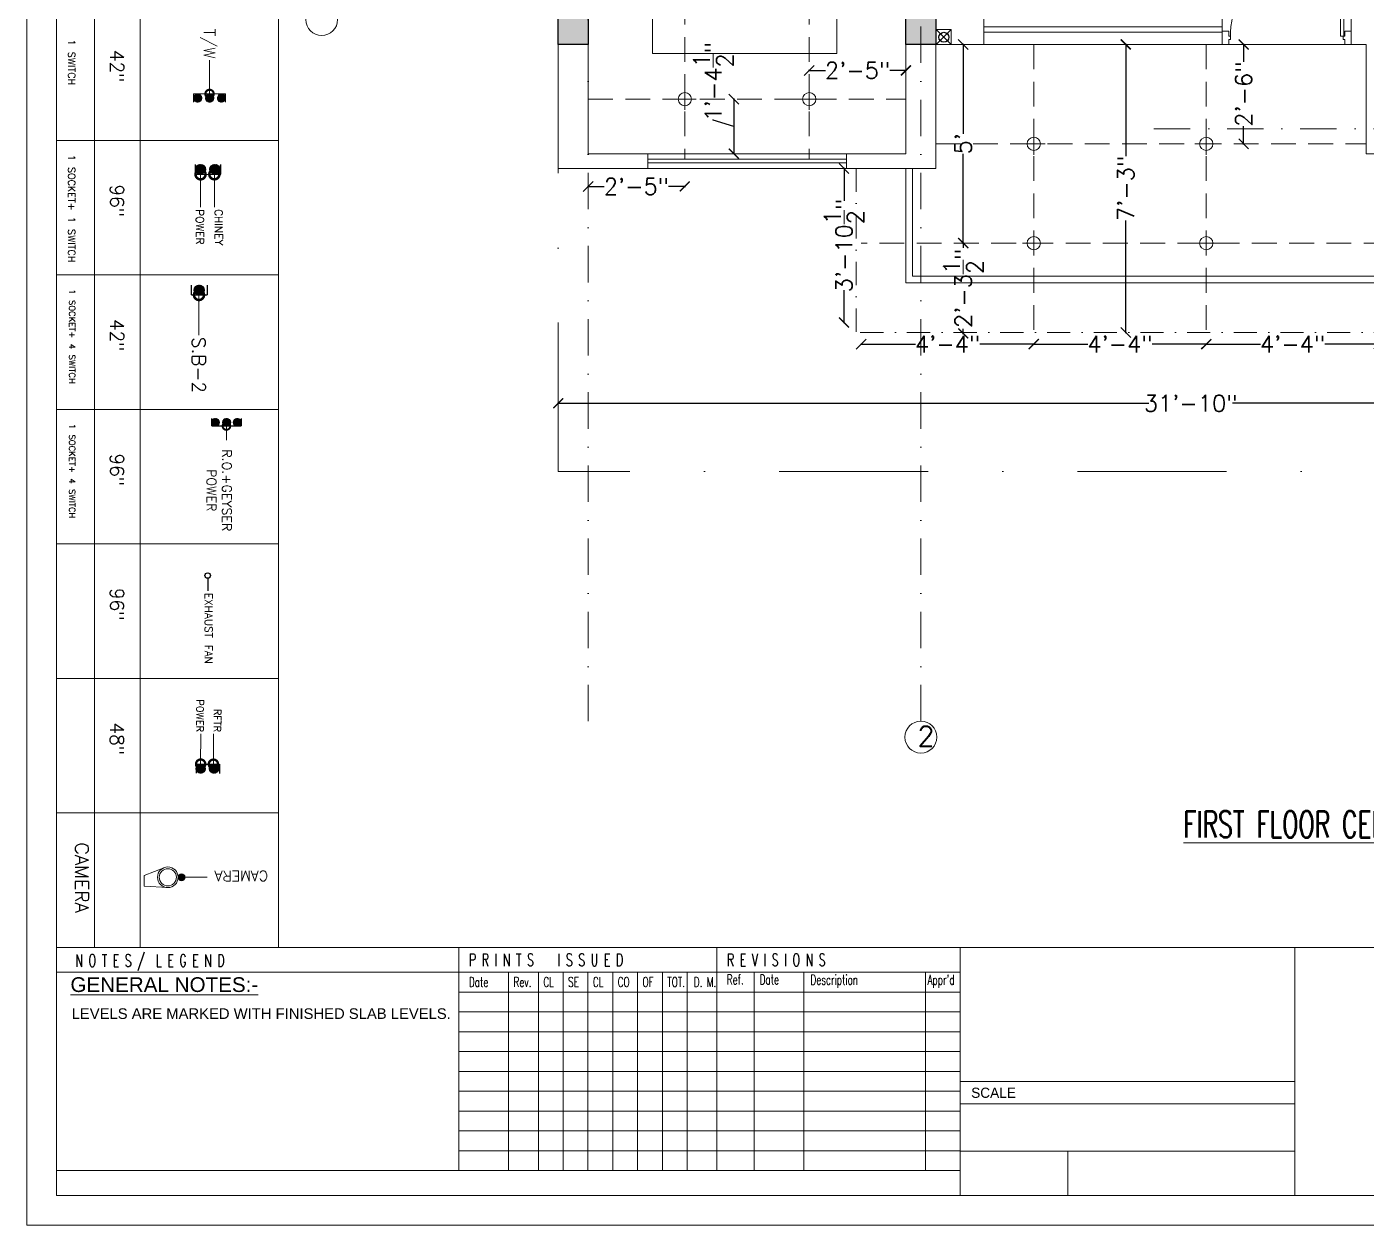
# Model space of a CAD drawing. Header units: inches. Extents: x 10416 to 14183, y 3009 to 10486.
# Drawn here: x 11025.4 to 11429.9, y 5962.1 to 6324.2 of the extents above; entities that cross this region are included whole.
import ezdxf

# ---------------------------------------------------------------- set-up
doc = ezdxf.new("R2010")
doc.units = ezdxf.units.IN
doc.header["$MEASUREMENT"] = 0
doc.header["$PDMODE"] = 98
doc.linetypes.add('DASHDOTX2', pattern=[2, 1, -0.5, 0, -0.5])
doc.linetypes.add('HIDDENX2', pattern=[0.75, 0.5, -0.25])
doc.layers.get('0').update_dxf_attribs({"lineweight": 9})
doc.layers.get('Defpoints').update_dxf_attribs({"lineweight": 9})
for name, color, linetype in [('A7- wall', 12, 'Continuous'), ('A7-column', 7, 'Continuous'), ('A7-cut out', 252, 'DASHDOTX2'), ('A7-door', 33, 'Continuous'), ('A7-railing', 216, 'Continuous'), ('A7-sanitary', 132, 'Continuous'), ('A7-text', 232, 'Continuous'), ('A7-window', 4, 'Continuous'), ('AV-ele line', 252, 'HIDDENX2')]:
    doc.layers.add(name, color=color, linetype=linetype)
for name, color, linetype, lineweight in [('A7-dimention', 160, 'Continuous', 15), ('DIM', 7, 'Continuous', 9), ('electrica', 8, 'Continuous', 0), ('elehatch', 7, 'Continuous', 0), ('THIN', 8, 'Continuous', 9)]:
    doc.layers.add(name, color=color, linetype=linetype, lineweight=lineweight)
doc.styles.add('1PT2', font='simplex.shx', dxfattribs={"width": 0.65, "height": 0.078125})
doc.styles.add('1PT25', font='simplex', dxfattribs={"width": 0.65, "height": 2.5})
doc.styles.add('1PT5', font='SIMPLEX', dxfattribs={"width": 0.65, "height": 5})
doc.styles.add('2MM', font='romans.shx', dxfattribs={"width": 0.6, "height": 6.299213})
doc.styles.add('ARIAL', font='')
doc.styles.add('RIN', font='gdt.shx')
doc.styles.get("Standard").update_dxf_attribs({"font": 'txt.shx', "height": 5})
doc.styles.add('WORKING', font='txt.shx', dxfattribs={"height": 5})
doc.styles.get('ARIAL').set_extended_font_data('Arial')
doc.dimstyles.new('2MM', dxfattribs={"dimscale": 64, "dimtxt": 0.026083, "dimasz": 0.078125, "dimexe": 0.046875, "dimexo": 0.203125, "dimgap": 0.03125, "dimtad": 1, "dimdec": 5, "dimzin": 3, "dimdsep": 46, "dimlunit": 4, "dimtxsty": '2MM', "dimblk1": 'DOTSMALL', "dimblk2": 'DOTSMALL', "dimsah": 1, "dimcen": 0.1875, "dimdle": 0.0625, "dimclrd": 5, "dimclre": 1, "dimclrt": 5, "dimadec": 0, "dimazin": 0, "dimtfac": 1, "dimtdec": 5, "dimtix": 1, "dimtofl": 0, "dimtmove": 2, "dimatfit": 3, "dimldrblk": 'DOTSMALL', "dimfxl": 1, "dimfrac": 2, "dimtolj": 1, "dimtzin": 0, "dimarcsym": 0})
doc.dimstyles.new('FERDIM', dxfattribs={"dimtxt": 5, "dimasz": 3, "dimexe": 0.1875, "dimexo": 0.375, "dimgap": 0.125, "dimtad": 0, "dimdec": 1, "dimzin": 0, "dimdsep": 46, "dimlunit": 4, "dimtxsty": 'Standard', "dimblk1": 'OBLIQUE', "dimblk2": 'ARCHTICK', "dimsah": 1, "dimcen": 0.09375, "dimdle": 0.1875, "dimclrd": 256, "dimclre": 256, "dimclrt": 256, "dimadec": 0, "dimazin": 3, "dimtfac": 1, "dimtdec": 1, "dimtofl": 0, "dimtmove": 1, "dimatfit": 3, "dimldrblk": 'OPEN30', "dimfxl": 1, "dimtolj": 1, "dimtzin": 0, "dimarcsym": 0})

# ---------------------------------------------------------------- blocks, each defined once
blk = doc.blocks.new('rtbhynrj')
at = {"ltscale": 45}
blk.add_hatch(color=6, dxfattribs=at).paths.add_polyline_path([(12525.73, 7803.3), (12534.73, 7803.3), (12534.73, 7788.3), (12525.73, 7788.3)])
at = {"color": 6, "ltscale": 45}
blk.add_lwpolyline([(12525.73, 7803.3), (12534.73, 7803.3), (12534.73, 7788.3), (12525.73, 7788.3)], close=True, dxfattribs=at)
blk = doc.blocks.new('bgghgfgygg')
at = {"layer": 'A7-column'}
for p in [(1862.98, -236.33), (1967.98, -236.33)]:
    blk.add_blockref('rtbhynrj', p, dxfattribs=at)
blk = doc.blocks.new('WTHREREG')
at = {"layer": 'A7-door', "lineweight": 0}
for p, q in [((677.32, -489.1), (677.32, -493.1)), ((679.32, -489.1), (677.32, -489.1)), ((679.32, -490.6), (679.32, -489.1)), ((677.32, -493.1), (679.32, -493.1)), ((679.82, -490.6), (679.32, -490.6)), ((679.32, -493.1), (679.32, -491.6)), ((679.32, -491.6), (679.82, -491.6)), ((679.82, -491.6), (679.82, -490.6))]:
    blk.add_line(p, q, dxfattribs=at)
blk = doc.blocks.new('EWRT5RYH6THYH')
at = {"lineweight": 0}
for p, q in [((713.07, -490.6), (713.07, -457.11)), ((714.07, -490.6), (714.07, -457.1)), ((714.07, -490.6), (713.07, -490.6))]:
    blk.add_line(p, q, dxfattribs=at)
blk.add_arc((713.82, -491.1), 34, 89.5787, 180, dxfattribs=at)
blk.add_blockref('WTHREREG', (0, 0), dxfattribs=at)
at = {"lineweight": 0, "xscale": -1}
blk.add_blockref('WTHREREG', (1393.64, 0), dxfattribs=at)
blk = doc.blocks.new('_ArchTick')
at = {"layer": 'DIM', "color": 0, "const_width": 0.15}
blk.add_lwpolyline([(-0.5, -0.5), (0.5, 0.5)], dxfattribs=at)
blk = doc.blocks.new('_Oblique')
at = {"color": 0, "linetype": 'ByBlock', "lineweight": -2}
blk.add_line((-0.5, -0.5), (0.5, 0.5), dxfattribs=at)
blk = doc.blocks.new('_Open30')
at = {"color": 0, "linetype": 'ByBlock', "lineweight": -2}
for p, q in [((-1, 0.27), (0, 0)), ((0, 0), (-1, -0.27)), ((0, 0), (-1, 0))]:
    blk.add_line(p, q, dxfattribs=at)
blk = doc.blocks.new('fthytjut')
at = {"layer": 'A7-cut out', "color": 251, "lineweight": 5, "ltscale": 11}
for p, q in [((13197.71, 9747.49), (13197.71, 10440.58)), ((13298.21, 9747.49), (13298.21, 10258.28)), ((13666.88, 9926.47), (13364.99, 9926.47))]:
    blk.add_line(p, q, dxfattribs=at)
at = {"layer": 'A7-text', "color": 251, "lineweight": 5, "ltscale": 45}
for centre in [(13117.27, 9959.47), (13298.21, 9742.7)]:
    blk.add_circle(centre, 4.79, dxfattribs=at)
at = {"layer": 'A7-text', "color": 251, "lineweight": 5, "ltscale": 45, "insert": (13297.18, 9746), "char_height": 6, "attachment_point": 1, "style": 'WORKING'}
blk.add_mtext_dynamic_manual_height_columns('2', width=0.2604, gutter_width=25, heights=[0], dxfattribs=at)
blk = doc.blocks.new('*D176')
at = {"layer": 'A7-dimention', "lineweight": -2, "ltscale": 45, "transparency": 16777216}
for p, q in [((11185.72, 6210.44), (11364.28, 6210.44)), ((11185.9, 6210.4), (11185.9, 6210.63)), ((11568.09, 6210.44), (11389.53, 6210.44)), ((11567.9, 6210.4), (11567.9, 6210.63))]:
    blk.add_line(p, q, dxfattribs=at)
at = {"layer": 'Defpoints', "color": 0, "ltscale": 45, "transparency": 16777216}
for p in [(11185.9, 6210.44), (11185.9, 6189.85), (11567.9, 6189.85)]:
    blk.add_point(p, dxfattribs=at)
at = {"layer": 'A7-dimention', "lineweight": -2, "ltscale": 45, "transparency": 16777216, "xscale": 3, "yscale": 3, "zscale": 3, "rotation": 180}
blk.add_blockref('_ArchTick', (11185.9, 6210.44), dxfattribs=at)
at = {"layer": 'A7-dimention', "lineweight": -2, "ltscale": 45, "transparency": 16777216, "xscale": 3, "yscale": 3, "zscale": 3}
blk.add_blockref('_Oblique', (11567.9, 6210.44), dxfattribs=at)
at = {"layer": 'A7-dimention', "lineweight": 13, "ltscale": 45, "transparency": 16777216, "insert": (11376.9, 6210.44), "char_height": 5, "attachment_point": 5}
blk.add_mtext('\\A1;31\'-10"', dxfattribs=at)
blk = doc.blocks.new('*D225')
at = {"lineweight": -2, "ltscale": 45, "transparency": 16777216}
for p, q in [((11272.23, 6281.35), (11272, 6281.35)), ((11272.23, 6234.85), (11272, 6234.85))]:
    blk.add_line(p, q, dxfattribs=at)
at = {"color": 5, "lineweight": -2, "ltscale": 45, "transparency": 16777216}
for p, q in [((11272.19, 6281.54), (11272.19, 6271.56)), ((11272.19, 6234.66), (11272.19, 6244.64))]:
    blk.add_line(p, q, dxfattribs=at)
at = {"layer": 'Defpoints', "color": 0, "ltscale": 45, "transparency": 16777216}
for p in [(11299.9, 6281.35), (11272.19, 6234.85), (11297.08, 6234.85)]:
    blk.add_point(p, dxfattribs=at)
at = {"color": 5, "lineweight": -2, "ltscale": 45, "transparency": 16777216, "xscale": 3, "yscale": 3, "zscale": 3}
for name, p, rotation in [('_Oblique', (11272.19, 6281.35), 90), ('_ArchTick', (11272.19, 6234.85), 270)]:
    blk.add_blockref(name, p, dxfattribs=dict(at, rotation=rotation))
at = {"color": 5, "lineweight": 13, "ltscale": 45, "transparency": 16777216, "insert": (11272.19, 6258.1), "char_height": 5, "attachment_point": 5, "rotation": 90}
blk.add_mtext('\\A1;3\'-10{\\H1x;\\S1/2;}"', dxfattribs=at)
blk = doc.blocks.new('co')
at = {"layer": 'electrica', "color": 80, "lineweight": 20, "ltscale": 1.5}
for p, q in [((18888.76, 657.94), (18888.76, 651.33)), ((18892.21, 654.6), (18885.29, 654.6))]:
    blk.add_line(p, q, dxfattribs=at)
blk.add_circle((18888.76, 654.6), 2.01, dxfattribs=at)
blk = doc.blocks.new('*D226')
at = {"color": 5, "lineweight": -2, "ltscale": 45, "transparency": 16777216}
for p, q in [((11277.22, 6228.33), (11293.75, 6228.33)), ((11329.7, 6228.33), (11313.17, 6228.33))]:
    blk.add_line(p, q, dxfattribs=at)
at = {"lineweight": -2, "ltscale": 45, "transparency": 16777216}
for p, q in [((11277.4, 6228.37), (11277.4, 6228.14)), ((11329.51, 6228.37), (11329.51, 6228.14))]:
    blk.add_line(p, q, dxfattribs=at)
at = {"layer": 'Defpoints', "color": 0, "ltscale": 45, "transparency": 16777216}
for p in [(11277.4, 6235.39), (11329.51, 6235.39), (11329.51, 6228.33)]:
    blk.add_point(p, dxfattribs=at)
at = {"color": 5, "lineweight": -2, "ltscale": 45, "transparency": 16777216, "xscale": 3, "yscale": 3, "zscale": 3, "rotation": 180}
blk.add_blockref('_Oblique', (11277.4, 6228.33), dxfattribs=at)
at = {"color": 5, "lineweight": -2, "ltscale": 45, "transparency": 16777216, "xscale": 3, "yscale": 3, "zscale": 3}
blk.add_blockref('_ArchTick', (11329.51, 6228.33), dxfattribs=at)
at = {"color": 5, "lineweight": 13, "ltscale": 45, "transparency": 16777216, "insert": (11303.46, 6228.33), "char_height": 5, "attachment_point": 5}
blk.add_mtext('\\A1;4\'-4"', dxfattribs=at)
blk = doc.blocks.new('*D227')
at = {"color": 5, "lineweight": -2, "ltscale": 45, "transparency": 16777216}
for p, q in [((11329.32, 6228.33), (11345.85, 6228.33)), ((11381.8, 6228.33), (11365.27, 6228.33))]:
    blk.add_line(p, q, dxfattribs=at)
at = {"lineweight": -2, "ltscale": 45, "transparency": 16777216}
for p, q in [((11329.51, 6228.37), (11329.51, 6228.14)), ((11381.61, 6228.33), (11381.61, 6228.51))]:
    blk.add_line(p, q, dxfattribs=at)
at = {"layer": 'Defpoints', "color": 0, "ltscale": 45, "transparency": 16777216}
for p in [(11329.51, 6235.39), (11381.61, 6228.33), (11381.61, 6228.33)]:
    blk.add_point(p, dxfattribs=at)
at = {"color": 5, "lineweight": -2, "ltscale": 45, "transparency": 16777216, "xscale": 3, "yscale": 3, "zscale": 3, "rotation": 180}
blk.add_blockref('_Oblique', (11329.51, 6228.33), dxfattribs=at)
at = {"color": 5, "lineweight": -2, "ltscale": 45, "transparency": 16777216, "xscale": 3, "yscale": 3, "zscale": 3}
blk.add_blockref('_ArchTick', (11381.61, 6228.33), dxfattribs=at)
at = {"color": 5, "lineweight": 13, "ltscale": 45, "transparency": 16777216, "insert": (11355.56, 6228.33), "char_height": 5, "attachment_point": 5}
blk.add_mtext('\\A1;4\'-4"', dxfattribs=at)
blk = doc.blocks.new('*D228')
at = {"color": 5, "lineweight": -2, "ltscale": 45, "transparency": 16777216}
for p, q in [((11381.42, 6228.33), (11397.95, 6228.33)), ((11433.9, 6228.33), (11417.37, 6228.33))]:
    blk.add_line(p, q, dxfattribs=at)
at = {"lineweight": -2, "ltscale": 45, "transparency": 16777216}
for p, q in [((11381.61, 6228.33), (11381.61, 6228.51)), ((11433.71, 6228.33), (11433.71, 6228.51))]:
    blk.add_line(p, q, dxfattribs=at)
at = {"layer": 'Defpoints', "color": 0, "ltscale": 45, "transparency": 16777216}
for p in [(11381.61, 6228.33), (11433.71, 6228.33), (11433.71, 6228.33)]:
    blk.add_point(p, dxfattribs=at)
at = {"color": 5, "lineweight": -2, "ltscale": 45, "transparency": 16777216, "xscale": 3, "yscale": 3, "zscale": 3, "rotation": 180}
blk.add_blockref('_Oblique', (11381.61, 6228.33), dxfattribs=at)
at = {"color": 5, "lineweight": -2, "ltscale": 45, "transparency": 16777216, "xscale": 3, "yscale": 3, "zscale": 3}
blk.add_blockref('_ArchTick', (11433.71, 6228.33), dxfattribs=at)
at = {"color": 5, "lineweight": 13, "ltscale": 45, "transparency": 16777216, "insert": (11407.66, 6228.33), "char_height": 5, "attachment_point": 5}
blk.add_mtext('\\A1;4\'-4"', dxfattribs=at)
blk = doc.blocks.new('*D232')
at = {"lineweight": -2, "ltscale": 45, "transparency": 16777216}
for p, q in [((11357.25, 6318.85), (11357.48, 6318.85)), ((11357.25, 6231.85), (11357.48, 6231.85))]:
    blk.add_line(p, q, dxfattribs=at)
at = {"color": 5, "lineweight": -2, "ltscale": 45, "transparency": 16777216}
for p, q in [((11357.29, 6319.04), (11357.29, 6285.06)), ((11357.29, 6231.66), (11357.29, 6265.64))]:
    blk.add_line(p, q, dxfattribs=at)
at = {"layer": 'Defpoints', "color": 0, "ltscale": 45, "transparency": 16777216}
for p in [(11344.5, 6318.85), (11357.29, 6318.85), (11344.5, 6231.85)]:
    blk.add_point(p, dxfattribs=at)
at = {"color": 5, "lineweight": -2, "ltscale": 45, "transparency": 16777216, "xscale": 3, "yscale": 3, "zscale": 3}
for name, p, rotation in [('_ArchTick', (11357.29, 6318.85), 90), ('_Oblique', (11357.29, 6231.85), 270)]:
    blk.add_blockref(name, p, dxfattribs=dict(at, rotation=rotation))
at = {"color": 5, "lineweight": 13, "ltscale": 45, "transparency": 16777216, "insert": (11357.29, 6275.35), "char_height": 5, "attachment_point": 5, "rotation": 90}
blk.add_mtext('\\A1;7\'-3"', dxfattribs=at)
blk = doc.blocks.new('*D234')
at = {"layer": 'A7- wall', "lineweight": -2, "ltscale": 45, "transparency": 16777216}
for p, q in [((11308.16, 6318.85), (11308.38, 6318.85)), ((11308.16, 6258.85), (11308.38, 6258.85))]:
    blk.add_line(p, q, dxfattribs=at)
at = {"layer": 'A7- wall', "color": 5, "lineweight": -2, "ltscale": 45, "transparency": 16777216}
for p, q in [((11308.2, 6319.04), (11308.2, 6291.89)), ((11308.2, 6258.66), (11308.2, 6285.81))]:
    blk.add_line(p, q, dxfattribs=at)
at = {"layer": 'Defpoints', "color": 0, "ltscale": 45, "transparency": 16777216}
for p in [(11302.59, 6318.85), (11302.59, 6258.85), (11308.2, 6258.85)]:
    blk.add_point(p, dxfattribs=at)
at = {"layer": 'A7- wall', "color": 5, "lineweight": -2, "ltscale": 45, "transparency": 16777216, "xscale": 3, "yscale": 3, "zscale": 3}
for name, p, rotation in [('_Oblique', (11308.2, 6318.85), 90), ('_ArchTick', (11308.2, 6258.85), 270)]:
    blk.add_blockref(name, p, dxfattribs=dict(at, rotation=rotation))
at = {"layer": 'A7- wall', "color": 5, "lineweight": 13, "ltscale": 45, "transparency": 16777216, "insert": (11308.2, 6288.85), "char_height": 5, "attachment_point": 5, "rotation": 90}
blk.add_mtext("\\A1;5'", dxfattribs=at)
blk = doc.blocks.new('*D235')
at = {"layer": 'A7- wall', "lineweight": -2, "ltscale": 45, "transparency": 16777216}
for p, q in [((11308.16, 6258.85), (11308.38, 6258.85)), ((11308.2, 6231.53), (11308.01, 6231.53))]:
    blk.add_line(p, q, dxfattribs=at)
at = {"layer": 'A7- wall', "color": 5, "lineweight": -2, "ltscale": 45, "transparency": 16777216}
for p, q in [((11308.2, 6259.04), (11308.2, 6257.4)), ((11308.2, 6231.34), (11308.2, 6232.98))]:
    blk.add_line(p, q, dxfattribs=at)
at = {"layer": 'Defpoints', "color": 0, "ltscale": 45, "transparency": 16777216}
for p in [(11302.59, 6258.85), (11308.2, 6231.53), (11308.2, 6231.53)]:
    blk.add_point(p, dxfattribs=at)
at = {"layer": 'A7- wall', "color": 5, "lineweight": -2, "ltscale": 45, "transparency": 16777216, "xscale": 3, "yscale": 3, "zscale": 3}
for name, p, rotation in [('_Oblique', (11308.2, 6258.85), 90), ('_ArchTick', (11308.2, 6231.53), 270)]:
    blk.add_blockref(name, p, dxfattribs=dict(at, rotation=rotation))
at = {"layer": 'A7- wall', "color": 5, "lineweight": 13, "ltscale": 45, "transparency": 16777216, "insert": (11308.2, 6245.19), "char_height": 5, "attachment_point": 5, "rotation": 90}
blk.add_mtext('\\A1;2\'-3{\\H1x;\\S1/2;}"', dxfattribs=at)
blk = doc.blocks.new('hhjhjhjhj')
at = {"layer": 'A7-cut out', "lineweight": 13, "ltscale": 12}
for q in [(12071.33, 2954.47), (12219.33, 2751.97)]:
    blk.add_line((12071.33, 2751.97), q, dxfattribs=at)
for points in [[(11975.33, 3162.97), (11975.33, 2751.97), (11966.33, 2751.97), (11966.33, 3162.97)], [(12080.33, 2954.47), (12080.33, 2751.97)]]:
    blk.add_lwpolyline(points, dxfattribs=at)
blk = doc.blocks.new('_DotSmall')
at = {"color": 0, "linetype": 'ByBlock', "const_width": 0.5}
blk.add_lwpolyline([(-0.0625, 0, 1), (0.0625, 0, 1)], format="xyb", close=True, dxfattribs=at)
blk = doc.blocks.new('bbjhgfd')
at = {"layer": 'electrica', "lineweight": 30}
h = blk.add_hatch(color=4, dxfattribs=at)
edge = h.paths.add_edge_path()
edge.add_arc((11450.91, -17155.26), 0.881, 0, 360)
at = {"layer": 'electrica', "color": 4, "lineweight": 30}
blk.add_line((11450.91, -17156.14), (11450.91, -17160.28), dxfattribs=at)
blk.add_circle((11450.91, -17155.26), 0.881, dxfattribs=at)
at = {"layer": 'electrica', "color": 4, "lineweight": 30, "insert": (11452.51, -17160.86), "char_height": 2.4976, "width": 22.0558, "attachment_point": 1, "rotation": 270}
blk.add_mtext('EXHAUST FAN', dxfattribs=at)
blk = doc.blocks.new('njjjm')
at = {"layer": 'electrica', "lineweight": 18, "ltscale": 0.01}
h = blk.add_hatch(color=256, dxfattribs=at)
edge = h.paths.add_edge_path()
edge.add_arc((117853.76, -13240.29), 1, 0, 360)
for p, q in [((117857.76, -13237.29), (117864.68, -13237.71)), ((117864.68, -13240.81), (117864.68, -13237.71)), ((117852.76, -13240.29), (117846.31, -13240.29)), ((117858.67, -13243.15), (117864.68, -13240.81))]:
    blk.add_line(p, q, dxfattribs=at)
for centre, radius in [((117857.76, -13240.29), 3), ((117857.76, -13240.29), 2.5), ((117853.76, -13240.29), 1)]:
    blk.add_circle(centre, radius, dxfattribs=at)
at = {"layer": 'electrica', "lineweight": 18, "ltscale": 0.01, "insert": (117828.61, -13239.17), "char_height": 3, "attachment_point": 1}
blk.add_mtext_dynamic_manual_height_columns('CAMERA', width=0.2244, gutter_width=25, heights=[0], dxfattribs=at)
blk = doc.blocks.new('*D236')
at = {"layer": 'A7- wall', "color": 5, "lineweight": -2, "ltscale": 45, "transparency": 16777216}
for p, q in [((11261.51, 6311.02), (11266.59, 6311.02)), ((11291.09, 6311.02), (11286.01, 6311.02))]:
    blk.add_line(p, q, dxfattribs=at)
at = {"layer": 'A7- wall', "lineweight": -2, "ltscale": 45, "transparency": 16777216}
for p, q in [((11261.7, 6310.98), (11261.7, 6311.2)), ((11290.9, 6310.98), (11290.9, 6311.2))]:
    blk.add_line(p, q, dxfattribs=at)
at = {"layer": 'Defpoints', "color": 0, "ltscale": 45, "transparency": 16777216}
for p in [(11290.9, 6311.02), (11261.7, 6308.25), (11290.9, 6308.25)]:
    blk.add_point(p, dxfattribs=at)
at = {"layer": 'A7- wall', "color": 5, "lineweight": -2, "ltscale": 45, "transparency": 16777216, "xscale": 3, "yscale": 3, "zscale": 3, "rotation": 180}
blk.add_blockref('_Oblique', (11261.7, 6311.02), dxfattribs=at)
at = {"layer": 'A7- wall', "color": 5, "lineweight": -2, "ltscale": 45, "transparency": 16777216, "xscale": 3, "yscale": 3, "zscale": 3}
blk.add_blockref('_ArchTick', (11290.9, 6311.02), dxfattribs=at)
at = {"layer": 'A7- wall', "color": 5, "lineweight": 13, "ltscale": 45, "transparency": 16777216, "insert": (11276.3, 6311.02), "char_height": 5, "attachment_point": 5}
blk.add_mtext('\\A1;2\'-5"', dxfattribs=at)
blk = doc.blocks.new('*D237')
at = {"layer": 'A7- wall', "color": 5, "lineweight": -2, "ltscale": 45, "transparency": 16777216}
for p, q in [((11194.72, 6275.95), (11199.8, 6275.95)), ((11224.29, 6275.95), (11219.21, 6275.95))]:
    blk.add_line(p, q, dxfattribs=at)
at = {"layer": 'A7- wall', "lineweight": -2, "ltscale": 45, "transparency": 16777216}
for p, q in [((11194.9, 6275.99), (11194.9, 6275.77)), ((11224.11, 6275.99), (11224.11, 6275.77))]:
    blk.add_line(p, q, dxfattribs=at)
at = {"layer": 'Defpoints', "color": 0, "ltscale": 45, "transparency": 16777216}
for p in [(11194.9, 6291.14), (11224.11, 6291.14), (11224.11, 6275.95)]:
    blk.add_point(p, dxfattribs=at)
at = {"layer": 'A7- wall', "color": 5, "lineweight": -2, "ltscale": 45, "transparency": 16777216, "xscale": 3, "yscale": 3, "zscale": 3, "rotation": 180}
blk.add_blockref('_Oblique', (11194.9, 6275.95), dxfattribs=at)
at = {"layer": 'A7- wall', "color": 5, "lineweight": -2, "ltscale": 45, "transparency": 16777216, "xscale": 3, "yscale": 3, "zscale": 3}
blk.add_blockref('_ArchTick', (11224.11, 6275.95), dxfattribs=at)
at = {"layer": 'A7- wall', "color": 5, "lineweight": 13, "ltscale": 45, "transparency": 16777216, "insert": (11209.51, 6275.95), "char_height": 5, "attachment_point": 5}
blk.add_mtext('\\A1;2\'-5"', dxfattribs=at)
blk = doc.blocks.new('*D238')
at = {"layer": 'A7- wall', "color": 5, "lineweight": -2, "ltscale": 45, "transparency": 16777216}
for p, q in [((11238.9, 6302.54), (11238.9, 6285.66)), ((11232.69, 6295.96), (11232.69, 6296.21)), ((11238.9, 6294.1), (11232.69, 6295.96))]:
    blk.add_line(p, q, dxfattribs=at)
at = {"layer": 'A7- wall', "lineweight": -2, "ltscale": 45, "transparency": 16777216}
for p, q in [((11238.94, 6302.35), (11238.71, 6302.35)), ((11238.94, 6285.85), (11238.71, 6285.85))]:
    blk.add_line(p, q, dxfattribs=at)
at = {"layer": 'Defpoints', "color": 0, "ltscale": 45, "transparency": 16777216}
for p in [(11242.9, 6302.35), (11238.9, 6285.85), (11242.9, 6285.85)]:
    blk.add_point(p, dxfattribs=at)
at = {"layer": 'A7- wall', "color": 5, "lineweight": -2, "ltscale": 45, "transparency": 16777216, "xscale": 3, "yscale": 3, "zscale": 3}
for name, p, rotation in [('_Oblique', (11238.9, 6302.35), 90), ('_ArchTick', (11238.9, 6285.85), 270)]:
    blk.add_blockref(name, p, dxfattribs=dict(at, rotation=rotation))
at = {"layer": 'A7- wall', "color": 5, "lineweight": 13, "ltscale": 45, "transparency": 16777216, "insert": (11232.69, 6307.59), "char_height": 5, "attachment_point": 5, "rotation": 90}
blk.add_mtext('\\A1;1\'-4{\\H1x;\\S1/2;}"', dxfattribs=at)
blk = doc.blocks.new('*D239')
at = {"layer": 'A7- wall', "lineweight": -2, "ltscale": 45, "transparency": 16777216}
for p, q in [((11392.85, 6318.85), (11393.07, 6318.85)), ((11392.85, 6288.85), (11393.07, 6288.85))]:
    blk.add_line(p, q, dxfattribs=at)
at = {"layer": 'A7- wall', "color": 5, "lineweight": -2, "ltscale": 45, "transparency": 16777216}
for p, q in [((11392.89, 6319.04), (11392.89, 6313.56)), ((11392.89, 6288.66), (11392.89, 6294.14))]:
    blk.add_line(p, q, dxfattribs=at)
at = {"layer": 'Defpoints', "color": 0, "ltscale": 45, "transparency": 16777216}
for p in [(11390.33, 6318.85), (11392.89, 6318.85), (11390.33, 6288.85)]:
    blk.add_point(p, dxfattribs=at)
at = {"layer": 'A7- wall', "color": 5, "lineweight": -2, "ltscale": 45, "transparency": 16777216, "xscale": 3, "yscale": 3, "zscale": 3}
for name, p, rotation in [('_ArchTick', (11392.89, 6318.85), 90), ('_Oblique', (11392.89, 6288.85), 270)]:
    blk.add_blockref(name, p, dxfattribs=dict(at, rotation=rotation))
at = {"layer": 'A7- wall', "color": 5, "lineweight": 13, "ltscale": 45, "transparency": 16777216, "insert": (11392.89, 6303.85), "char_height": 5, "attachment_point": 5, "rotation": 90}
blk.add_mtext('\\A1;2\'-6"', dxfattribs=at)
blk = doc.blocks.new('rrttrhtrhr')
at = {"layer": 'A7-cut out', "lineweight": 13, "ltscale": 11}
for p, q in [((12102.85, 6351.97), (12102.85, 6356.47)), ((12102.85, 6356.47), (12107.35, 6356.47)), ((12107.35, 6351.97), (12102.85, 6356.47)), ((12107.35, 6356.47), (12102.85, 6351.97)), ((12107.35, 6356.47), (12107.35, 6351.97))]:
    blk.add_line(p, q, dxfattribs=at)
at = {"layer": 'A7-cut out', "lineweight": 13, "ltscale": 7}
for p in [(12078.71, 6314.47), (12340.71, 6264.97)]:
    blk.add_line(p, (12078.71, 6264.97), dxfattribs=at)
at = {"layer": 'A7-railing', "lineweight": 13, "ltscale": 45}
for p, q in [((12093.71, 6314.47), (12093.71, 6279.97)), ((12095.71, 6314.47), (12095.71, 6281.97)), ((12328.71, 6279.97), (12093.71, 6279.97)), ((12328.71, 6281.97), (12095.71, 6281.97))]:
    blk.add_line(p, q, dxfattribs=at)
at = {"layer": 'A7-sanitary', "lineweight": 30, "ltscale": 45}
blk.add_circle((12105.16, 6354.14), 1.5, dxfattribs=at)
at = {"layer": 'A7-window', "lineweight": 13, "ltscale": 45}
for p, q in [((12189.21, 6357.27), (12117.21, 6357.27)), ((12189.21, 6355.67), (12117.21, 6355.67)), ((12015.71, 6317.27), (12075.71, 6317.27)), ((12015.71, 6316.17), (12075.71, 6316.17))]:
    blk.add_line(p, q, dxfattribs=at)
at = {"layer": 'elehatch', "lineweight": 13, "ltscale": 45}
for p, q in [((11988.71, 6762.97), (11988.71, 6314.47)), ((11997.71, 6318.97), (11997.71, 6681.97)), ((12093.71, 6318.97), (12093.71, 6545.47)), ((12072.82, 6349.21), (12072.82, 6492.6)), ((12117.21, 6360.97), (12117.21, 6351.97)), ((12189.21, 6351.97), (12189.21, 6360.97)), ((12228.21, 6360.97), (12228.21, 6351.97)), ((12102.71, 6314.47), (12102.71, 6351.97)), ((12102.71, 6351.97), (12232.71, 6351.97)), ((12232.71, 6318.97), (12232.71, 6351.97)), ((11997.71, 6318.97), (12093.71, 6318.97)), ((12015.71, 6318.97), (12015.71, 6314.47)), ((12075.71, 6318.97), (12075.71, 6314.47)), ((12370.71, 6318.97), (12232.71, 6318.97)), ((11988.71, 6314.47), (12102.71, 6314.47))]:
    blk.add_line(p, q, dxfattribs=at)
at = {"layer": 'A7-door', "lineweight": 13}
blk.add_blockref('EWRT5RYH6THYH', (11511.89, 6845.07), dxfattribs=at)
at = {"layer": 'elehatch', "lineweight": 13, "ltscale": 45}
blk.add_leader([(12017.21, 6375.47), (12017.21, 6349.21), (12072.82, 6349.21)], dimstyle='FERDIM', override={"dimgap": 0.125, "dimtad": 0, "dimfxlon": 1}, dxfattribs=at)
blk = doc.blocks.new('bhbhfdr')
at = {"layer": 'electrica', "lineweight": 20}
h = blk.add_hatch(dxfattribs=at)
h.set_pattern_fill('ANSI31', color=256, scale=0.8, angle=-270, style=0)
h.set_pattern_definition([(45, (34127.94406, -64511.04279), (0.07071067812, -0.07071067812), [])])
h.paths.add_polyline_path([(62030.94, -40478.09, 1), (62033.4, -40478.09, 1)])
h = blk.add_hatch(dxfattribs=at)
h.set_pattern_fill('ANSI31', color=256, scale=0.8, angle=-270, style=0)
h.set_pattern_definition([(45, (34127.94406, -64514.54642), (0.07071067812, -0.07071067812), [])])
h.paths.add_polyline_path([(62030.94, -40481.6, 1), (62033.4, -40481.6, 1)])
h = blk.add_hatch(dxfattribs=at)
h.set_pattern_fill('ANSI31', color=256, scale=0.8, angle=-270, style=0)
h.set_pattern_definition([(45, (34127.94406, -64518.13062), (0.07071067812, -0.07071067812), [])])
h.paths.add_polyline_path([(62030.94, -40485.18, 1), (62033.4, -40485.18, 1)])
for p, q in [((62033.4, -40476.86), (62030.94, -40476.86)), ((62030.94, -40486.41), (62030.94, -40476.86)), ((62030.94, -40486.41), (62033.4, -40486.41))]:
    blk.add_line(p, q, dxfattribs=at)
for centre in [(62032.17, -40478.09), (62032.17, -40481.6), (62032.17, -40485.18)]:
    blk.add_circle(centre, 1.23, dxfattribs=at)
at = {"layer": 'electrica', "lineweight": 30, "insert": (62020.45, -40479.99), "char_height": 3.36, "width": 16.8682, "attachment_point": 3}
blk.add_mtext('T/W', dxfattribs=at)
at = {"layer": 'electrica', "lineweight": 20}
blk.add_leader([(62030.94, -40481.64), (62020.87, -40481.64)], dimstyle='2MM', override={"dimgap": 0.03125, "dimtad": 0}, dxfattribs=at)
blk = doc.blocks.new('RTHRHRH')
at = {"layer": 'electrica', "lineweight": 30}
h = blk.add_hatch(dxfattribs=at)
h.set_pattern_fill('ANSI31', color=256, scale=0.8, angle=180.2714, style=0)
h.set_pattern_definition([(45.2714209, (-26121.66176, -26251.57121), (0.07104485328, -0.07037491615), [])])
h.paths.add_polyline_path([(1667.17, -2086.71, 1), (1669.63, -2086.7, 1)])
h = blk.add_hatch(dxfattribs=at)
h.set_pattern_fill('ANSI31', color=256, scale=0.8, angle=180.2714, style=0)
h.set_pattern_definition([(45.2714209, (-26121.64478, -26255.15537), (0.07104485328, -0.07037491615), [])])
h.paths.add_polyline_path([(1667.19, -2090.3, 1), (1669.65, -2090.28, 1)])
for p, q in [((1669.63, -2085.23), (1667.17, -2085.24)), ((1669.66, -2091.51), (1669.63, -2085.23)), ((1669.66, -2091.51), (1667.2, -2091.53))]:
    blk.add_line(p, q, dxfattribs=at)
for centre in [(1668.4, -2086.71), (1668.42, -2090.29)]:
    blk.add_circle(centre, 1.23, dxfattribs=at)
at = {"layer": 'electrica', "lineweight": 18, "char_height": 1.92, "width": 6.1013, "attachment_point": 1, "rotation": 0.2714}
for s, insert in [('CHINEY', (1678.29, -2084.8)), ('POWER', (1678.31, -2089.5))]:
    blk.add_mtext(s, dxfattribs=dict(at, insert=insert))
at = {"layer": 'electrica', "lineweight": 30}
for points in [[(1669.64, -2086.84), (1677.82, -2086.8)], [(1669.65, -2090.28), (1677.83, -2090.25)]]:
    blk.add_leader(points, dimstyle='2MM', override={"dimgap": 0.03125, "dimtad": 0}, dxfattribs=at)
blk = doc.blocks.new('bhttyt')
at = {"layer": 'electrica', "lineweight": 30}
h = blk.add_hatch(dxfattribs=at)
h.set_pattern_fill('ANSI31', color=4, angle=-360, style=0)
h.set_pattern_definition([(315, (14557.99075, 347532.00842), (-0.08838834765, -0.08838834765), [])])
h.paths.add_polyline_path([(11493.94, -17081.43, -1), (11493.94, -17078.97, -1)])
at = {"layer": 'electrica', "color": 4, "lineweight": 30}
for p, q in [((11492.06, -17081.43), (11492.06, -17078.97)), ((11495.95, -17078.97), (11495.95, -17081.43)), ((11492.06, -17081.43), (11495.95, -17081.43))]:
    blk.add_line(p, q, dxfattribs=at)
blk.add_circle((11493.94, -17080.2), 1.23, dxfattribs=at)
at = {"layer": 'electrica', "color": 4, "lineweight": 18, "insert": (11495.55, -17091.93), "char_height": 3.36, "width": 16.8682, "attachment_point": 1, "rotation": 270}
blk.add_mtext('S.B-2', dxfattribs=at)
at = {"layer": 'electrica', "color": 4, "lineweight": 30}
blk.add_leader([(11493.9, -17081.43), (11493.9, -17091.5)], dimstyle='2MM', override={"dimgap": 0.03125, "dimtad": 0}, dxfattribs=at)
blk = doc.blocks.new('SFNTJIKU')
at = {"layer": 'electrica', "lineweight": 30}
h = blk.add_hatch(dxfattribs=at)
h.set_pattern_fill('ANSI31', color=4, scale=0.8, angle=-270, style=0)
h.set_pattern_definition([(135, (29445.73465, -26058.52566), (-0.07071067812, -0.07071067812), [])])
h.paths.add_polyline_path([(1542.74, -2025.58, -1), (1540.28, -2025.58, -1)])
h = blk.add_hatch(dxfattribs=at)
h.set_pattern_fill('ANSI31', color=4, scale=0.8, angle=-270, style=0)
h.set_pattern_definition([(135, (29445.73465, -26062.02929), (-0.07071067812, -0.07071067812), [])])
h.paths.add_polyline_path([(1542.74, -2029.08, -1), (1540.28, -2029.08, -1)])
h = blk.add_hatch(dxfattribs=at)
h.set_pattern_fill('ANSI31', color=4, scale=0.8, angle=-270, style=0)
h.set_pattern_definition([(135, (29445.73465, -26065.61349), (-0.07071067812, -0.07071067812), [])])
h.paths.add_polyline_path([(1542.74, -2032.67, -1), (1540.28, -2032.67, -1)])
at = {"layer": 'electrica', "color": 4, "lineweight": 30}
for p, q in [((1540.28, -2024.35), (1542.74, -2024.35)), ((1542.74, -2033.9), (1542.74, -2024.35)), ((1542.74, -2033.9), (1540.28, -2033.9))]:
    blk.add_line(p, q, dxfattribs=at)
for centre in [(1541.51, -2025.58), (1541.51, -2029.08), (1541.51, -2032.67)]:
    blk.add_circle(centre, 1.23, dxfattribs=at)
at = {"layer": 'electrica', "color": 4, "lineweight": 18, "insert": (1555.18, -2027.47), "char_height": 3, "width": 16.8682, "attachment_point": 1}
blk.add_mtext('\\pxqc;R.O.+GEYSER\\PPOWER ', dxfattribs=at)
at = {"layer": 'electrica', "color": 4, "lineweight": 30}
blk.add_leader([(1542.74, -2029.12), (1547.32, -2029.12)], dimstyle='2MM', override={"dimgap": 0.03125, "dimtad": 0}, dxfattribs=at)
blk = doc.blocks.new('bbhjhhgjg')
at = {"layer": 'electrica', "lineweight": 30}
h = blk.add_hatch(dxfattribs=at)
h.set_pattern_fill('ANSI31', color=256, angle=270, style=0)
h.set_pattern_definition([(224.7285791, (35652.11845, 10545.38631), (0.07037491615, -0.07104485328), [])])
h.paths.add_polyline_path([(11487.26, -17243.45, -1), (11487.25, -17245.91, -1)])
h = blk.add_hatch(dxfattribs=at)
h.set_pattern_fill('ANSI31', color=256, angle=270, style=0)
h.set_pattern_definition([(224.7285791, (35655.70261, 10545.36933), (0.07037491615, -0.07104485328), [])])
h.paths.add_polyline_path([(11490.84, -17243.47, -1), (11490.83, -17245.93, -1)])
for p, q in [((11485.77, -17245.9), (11485.78, -17243.44)), ((11492.06, -17245.93), (11485.77, -17245.9)), ((11492.06, -17245.93), (11492.07, -17243.47))]:
    blk.add_line(p, q, dxfattribs=at)
for centre in [(11487.25, -17244.68), (11490.84, -17244.7)]:
    blk.add_circle(centre, 1.23, dxfattribs=at)
at = {"layer": 'electrica', "lineweight": 18, "char_height": 1.92, "width": 6.1013, "attachment_point": 3, "rotation": 89.7286}
for s, insert in [('RFTR', (11485.35, -17254.57)), ('POWER', (11490.05, -17254.59))]:
    blk.add_mtext(s, dxfattribs=dict(at, insert=insert))
at = {"layer": 'electrica', "lineweight": 30}
for points in [[(11487.39, -17245.91), (11487.35, -17254.09)], [(11490.83, -17245.93), (11490.79, -17254.11)]]:
    blk.add_leader(points, dimstyle='2MM', override={"dimgap": 0.03125, "dimtad": 0}, dxfattribs=at)
blk = doc.blocks.new('srdtfughuj')
at = {"color": 4, "lineweight": 20}
for p, q in [((10878.73, -17066.16), (10878.73, -16798.43)), ((10878.73, -16798.43), (10967.07, -16798.43)), ((10933.85, -17066.16), (10933.85, -16798.43)), ((10951.95, -17066.16), (10951.95, -16798.43)), ((10967.07, -17066.16), (10967.07, -16798.43)), ((10878.73, -16851.98), (10967.07, -16851.98)), ((10878.73, -16905.52), (10967.07, -16905.52)), ((10878.73, -16959.07), (10967.07, -16959.07)), ((10878.73, -16959.07), (10967.07, -16959.07)), ((10878.73, -16959.07), (10967.07, -16959.07)), ((10878.73, -16959.07), (10967.07, -16959.07)), ((10878.73, -16959.07), (10967.07, -16959.07)), ((10967.07, -16959.07), (10878.73, -16959.07)), ((10878.73, -17012.62), (10967.07, -17012.62)), ((10878.73, -17012.62), (10967.07, -17012.62)), ((10878.73, -17012.62), (10967.07, -17012.62)), ((10878.73, -17012.62), (10967.07, -17012.62)), ((10967.07, -17012.62), (10878.73, -17012.62)), ((10878.73, -17828.72), (10878.73, -17066.16)), ((10878.73, -17066.16), (10967.07, -17066.16)), ((10878.73, -17066.16), (10967.07, -17066.16)), ((10967.07, -17066.16), (10878.73, -17066.16)), ((10878.73, -17066.16), (10967.07, -17066.16)), ((10878.73, -17066.16), (10967.07, -17066.16)), ((10878.73, -17066.16), (10967.07, -17066.16)), ((10967.07, -17066.16), (10878.73, -17066.16)), ((10933.85, -17828.72), (10933.85, -17066.16)), ((10951.95, -17828.72), (10951.95, -17066.16)), ((10967.07, -17828.72), (10967.07, -17066.16)), ((10878.73, -17119.71), (10967.07, -17119.71)), ((10967.07, -17119.71), (10878.73, -17119.71))]:
    blk.add_line(p, q, dxfattribs=at)
for name, p, xscale, yscale, zscale in [('njjjm', (-150306.6, 1286.34), 1.368, 1.368, 1.368), ('bbhjhhgjg', (-6033.23, 8557.33), 1.474477569590669, 1.474477569590669, 1.474477569590669)]:
    blk.add_blockref(name, p, dxfattribs=dict(at, xscale=xscale, yscale=yscale, zscale=zscale))
for name, p, xscale, yscale, zscale, rotation in [('bbjhgfd', (24941.56, -37972.55), 1.225633817354966, 1.225633817354966, 1.225633817354966, 180), ('SFNTJIKU', (8412.53, -18896.84), 1.225633817354966, 1.225633817354966, 1.225633817354966, 90), ('bhttyt', (29223.91, -44274.41), 1.593323962561456, 1.593323962561456, 1.593323962561456, 180), ('RTHRHRH', (7565.44, -19777.55), 1.599954925351067, 1.599954925351067, 1.599954925351067, 90), ('bhbhfdr', (-43263.91, -100144.27), 1.338140195781098, 1.338140195781098, 1.338140195781098, 90)]:
    blk.add_blockref(name, p, dxfattribs=dict(at, xscale=xscale, yscale=yscale, zscale=zscale, rotation=rotation))
at = {"color": 4, "lineweight": 20, "attachment_point": 1, "rotation": 90}
for s, insert, char_height, width in [('CAMERA', (10954.31, -16840.22), 5.427, 8.1728), ('48"', (10940.26, -16887.99), 5.427, 8.1728), ('96"', (10940.26, -16941.54), 5.427, 8.1728), ('1 SOCKET+ 4 SWITCH', (10959.64, -17006.89), 2.4513, 60.8879), ('96"', (10940.26, -16995.08), 5.427, 8.1728), ('1 SOCKET+ 4 SWITCH', (10959.64, -17060.44), 2.4513, 60.8879), ('42"', (10940.26, -17048.63), 5.427, 8.1728), ('1 SOCKET+ 1 SWITCH', (10959.64, -17113.99), 2.791, 60.8879), ('96"', (10940.26, -17102.18), 5.427, 8.1728), ('42"', (10940.26, -17155.73), 5.427, 8.1728), ('1 SWITCH', (10959.64, -17159.84), 2.791, 60.8879)]:
    blk.add_mtext(s, dxfattribs=dict(at, insert=insert, char_height=char_height, width=width))

msp = doc.modelspace()

# ---------------------------------------------------------------- linework, layer by layer
at = {"layer": 'A7-cut out', "lineweight": 13, "ltscale": 45}
msp.add_lwpolyline([(11567.9, 6189.85), (11185.9, 6189.85), (11185.9, 6729.85), (11567.9, 6729.85)], close=True, dxfattribs=at)
at = {"layer": 'AV-ele line', "lineweight": 13, "ltscale": 15}
for p, q in [((11224.11, 6332.35), (11224.11, 6284.15)), ((11261.7, 6332.35), (11261.7, 6284.15)), ((11329.5, 6318.85), (11329.5, 6231.85)), ((11381.61, 6318.85), (11381.61, 6231.85)), ((11194.9, 6302.35), (11290.9, 6302.35)), ((11299.9, 6288.85), (11429.9, 6288.85)), ((11537.9, 6258.85), (11277.4, 6258.85))]:
    msp.add_line(p, q, dxfattribs=at)
at = {"layer": 'THIN', "color": 7, "ltscale": 0.6}
for p, q in [((11685.45, 6046.03), (11034.38, 6046.03)), ((11155.91, 6046.03), (11155.91, 5978.62)), ((11233.81, 6046.03), (11233.81, 5978.62)), ((11307.29, 6046.03), (11307.29, 5971.13)), ((11408.38, 5971.13), (11408.38, 6046.03)), ((11307.29, 6038.54), (11034.38, 6038.54)), ((11170.89, 6038.54), (11170.89, 5978.62)), ((11179.88, 6038.54), (11179.88, 5978.62)), ((11187.37, 6038.54), (11187.37, 5978.62)), ((11194.86, 6038.54), (11194.86, 5978.62)), ((11202.35, 6038.54), (11202.35, 5978.62)), ((11209.84, 6038.54), (11209.84, 5978.62)), ((11217.33, 6038.54), (11217.33, 5978.62)), ((11224.82, 6038.54), (11224.82, 5978.62)), ((11245.05, 6038.54), (11245.05, 5978.62)), ((11260.03, 6038.54), (11260.03, 5978.62)), ((11296.81, 6038.54), (11296.81, 5978.62)), ((11233.81, 6032.55), (11155.91, 6032.55)), ((11307.29, 6032.55), (11233.81, 6032.55)), ((11233.81, 6026.56), (11155.91, 6026.56)), ((11307.29, 6026.56), (11233.81, 6026.56)), ((11233.81, 6020.56), (11155.91, 6020.56)), ((11307.29, 6020.56), (11233.81, 6020.56)), ((11233.81, 6014.57), (11155.91, 6014.57)), ((11307.29, 6014.57), (11233.81, 6014.57)), ((11233.81, 6008.58), (11155.91, 6008.58)), ((11307.29, 6008.58), (11233.81, 6008.58)), ((11307.29, 6005.58), (11408.38, 6005.58)), ((11233.81, 6002.59), (11155.91, 6002.59)), ((11307.29, 6002.59), (11233.81, 6002.59)), ((11233.81, 5996.59), (11155.91, 5996.59)), ((11307.29, 5996.59), (11233.81, 5996.59)), ((11307.36, 5998.8), (11408.38, 5998.8)), ((11233.81, 5990.6), (11155.91, 5990.6)), ((11307.29, 5990.6), (11233.81, 5990.6)), ((11233.81, 5984.61), (11155.91, 5984.61)), ((11307.29, 5984.61), (11233.81, 5984.61)), ((11307.29, 5984.53), (11408.38, 5984.53)), ((11339.78, 5984.53), (11339.78, 5971.13)), ((11307.29, 5978.62), (11034.38, 5978.62)), ((11034.38, 5971.13), (11685.45, 5971.13))]:
    msp.add_line(p, q, dxfattribs=at)
for points in [[(11025.38, 6838.42), (11694.45, 6838.42), (11694.45, 5962.13), (11025.38, 5962.13)], [(11034.38, 6829.42), (11685.45, 6829.42), (11685.45, 5971.13), (11034.38, 5971.13)], [(11034.38, 6046.03), (11685.45, 6046.03), (11685.45, 5971.13), (11034.38, 5971.13)]]:
    msp.add_lwpolyline(points, close=True, dxfattribs=at)

# ---------------------------------------------------------------- block references
at = {"layer": 'A7-column', "lineweight": 13}
msp.add_blockref('bgghgfgygg', (-3202.81, -1233.12), dxfattribs=at)
at = {"layer": 'A7-cut out', "lineweight": 5}
msp.add_blockref('fthytjut', (-2002.81, -3633.12), dxfattribs=at)
at = {"layer": 'A7-cut out', "lineweight": 13}
msp.add_blockref('hhjhjhjhj', (-780.43, 3566.88), dxfattribs=at)
at = {"layer": 'A7-sanitary', "color": 0, "ltscale": 0.6, "xscale": 0.7589749239178876, "yscale": 0.7589749239178876, "zscale": 0.7589749239178876, "rotation": 180}
msp.add_blockref('srdtfughuj', (19358.11, -6703.55), dxfattribs=at)
at = {"layer": 'AV-ele line', "lineweight": 13, "ltscale": 15}
msp.add_blockref('rrttrhtrhr', (-802.81, -33.12), dxfattribs=at)
at = {"layer": 'electrica', "lineweight": 30}
msp.add_blockref('co', (-7664.65, 5647.72), dxfattribs=at)
at = {"layer": 'electrica', "lineweight": 30, "xscale": -1}
for p in [(30150.46, 5647.72), (30218.26, 5634.22), (30270.36, 5634.22), (30218.26, 5604.22), (30270.36, 5604.22)]:
    msp.add_blockref('co', p, dxfattribs=at)

# ---------------------------------------------------------------- texts
at = {"layer": 'THIN', "color": 7, "ltscale": 0.6, "style": '1PT25', "width": 0.65}
for s, p in [('N O T E S /  L E G E N D', (11040.06, 6040.21)), ('P R I N T S   I S S U E D', (11158.91, 6040.41)), ('R E V I S I O N S', (11236.81, 6040.41))]:
    msp.add_text(s, height=3.7454, dxfattribs=at).set_placement(p)
at = {"layer": 'THIN', "color": 7, "ltscale": 0.6}
for s, height, style, p in [('%%UGENERAL NOTES:-', 4.4557, 'ARIAL', (11038.56, 6032.59)), ('SCALE', 3.083, 'RIN', (11310.59, 6000.61))]:
    msp.add_text(s, height=height, dxfattribs=dict(at, style=style)).set_placement(p)
at = {"layer": 'THIN', "color": 7, "ltscale": 0.6, "insert": (11325.55, 6087.26), "char_height": 8, "attachment_point": 1, "style": '1PT5'}
msp.add_mtext_dynamic_manual_height_columns('\\A1;\\pxqc;{\\LFIRST FLOOR CEILING ELECTRICAL }', width=215.0226, gutter_width=0, heights=[5.55], dxfattribs=at)
at = {"layer": 'THIN', "color": 7, "ltscale": 0.6}
for s, insert, char_height, width, attachment_point, style in [('Date', (11158.91, 6035.61), 2.996, 4.9154, 4, '1PT2'), ('Rev.', (11172.39, 6035.61), 2.996, 4.9154, 4, '1PT2'), ('CL', (11181.38, 6035.61), 2.996, 4.9154, 4, '1PT2'), ('SE', (11188.87, 6035.61), 2.996, 8.2815, 4, '1PT2'), ('CL', (11196.36, 6035.61), 2.996, 8.1947, 4, '1PT2'), ('CO', (11203.85, 6035.61), 2.996, 7.5268, 4, '1PT2'), ('OF', (11211.34, 6035.61), 2.996, 9.5907, 4, '1PT2'), ('TOT.', (11218.83, 6035.61), 2.996, 8.3835, 4, '1PT2'), ('D. M.', (11226.85, 6035.61), 2.996, 20.2573, 4, '1PT2'), ('Ref.', (11236.81, 6036.36), 2.996, 4.9154, 4, '1PT2'), ('Date', (11246.71, 6037.86), 2.996, 6.863, 1, '1PT2'), ('Description', (11262.08, 6037.79), 2.9963, 17.8993, 1, '1PT2'), ("Appr'd", (11297.42, 6037.79), 2.996, 17.8993, 1, '1PT2'), ('{\\fArial Unicode MS|b0|i0|c0|p2;LEVELS ARE MARKED WITH FINISHED SLAB LEVELS.}', (11038.93, 6024.41), 3.2, 198.7529, 7, 'ARIAL')]:
    msp.add_mtext(s, dxfattribs=dict(at, insert=insert, char_height=char_height, width=width, attachment_point=attachment_point, style=style))

# ---------------------------------------------------------------- dimensions: what is measured, and where the dimension line sits
at = {"color": 5, "lineweight": 13, "ltscale": 45}
for base, p1, p2, picture, middle in [((11357.29, 6318.85), (11344.5, 6231.85), (11344.5, 6318.85), '*D232', (11357.29, 6275.35)), ((11272.19, 6234.85), (11299.9, 6281.35), (11297.08, 6234.85), '*D225', (11272.19, 6258.1))]:
    dim = msp.add_linear_dim(base=base, p1=p1, p2=p2, angle=90, dimstyle='FERDIM', override={"dimclrd": 5, "dimclrt": 5, "dimfxl": 0.03937, "dimfxlon": 1}, dxfattribs=at)
    dim.commit()
    dim.dimension.update_dxf_attribs({"geometry": picture, "text_midpoint": middle})
for base, p1, p2, picture, middle in [((11329.51, 6228.33), (11277.4, 6235.39), (11329.51, 6235.39), '*D226', (11303.46, 6228.33)), ((11381.61, 6228.33), (11329.51, 6235.39), (11381.61, 6228.33), '*D227', (11355.56, 6228.33)), ((11433.71, 6228.33), (11381.61, 6228.33), (11433.71, 6228.33), '*D228', (11407.66, 6228.33))]:
    dim = msp.add_linear_dim(base=base, p1=p1, p2=p2, dimstyle='FERDIM', override={"dimclrd": 5, "dimclrt": 5, "dimfxl": 0.03937, "dimfxlon": 1}, dxfattribs=at)
    dim.commit()
    dim.dimension.update_dxf_attribs({"geometry": picture, "text_midpoint": middle})
at = {"layer": 'A7- wall', "color": 5, "lineweight": 13, "ltscale": 45}
for base, p1, p2, picture, middle in [((11238.9, 6285.85), (11242.9, 6302.35), (11242.9, 6285.85), '*D238', (11232.69, 6296.34)), ((11308.2, 6258.85), (11302.59, 6318.85), (11302.59, 6258.85), '*D234', (11308.2, 6288.85)), ((11392.89, 6318.85), (11390.33, 6288.85), (11390.33, 6318.85), '*D239', (11392.89, 6303.85)), ((11308.2, 6231.53), (11302.59, 6258.85), (11308.2, 6231.53), '*D235', (11308.2, 6245.19))]:
    dim = msp.add_linear_dim(base=base, p1=p1, p2=p2, angle=90, dimstyle='FERDIM', override={"dimclrd": 5, "dimclrt": 5, "dimfxl": 0.03937, "dimfxlon": 1}, dxfattribs=at)
    dim.commit()
    dim.dimension.update_dxf_attribs({"geometry": picture, "text_midpoint": middle})
for base, p1, p2, picture, middle in [((11290.9, 6311.02), (11261.7, 6308.25), (11290.9, 6308.25), '*D236', (11276.3, 6311.02)), ((11224.11, 6275.95), (11194.9, 6291.14), (11224.11, 6291.14), '*D237', (11209.51, 6275.95))]:
    dim = msp.add_linear_dim(base=base, p1=p1, p2=p2, dimstyle='FERDIM', override={"dimclrd": 5, "dimclrt": 5, "dimfxl": 0.03937, "dimfxlon": 1}, dxfattribs=at)
    dim.commit()
    dim.dimension.update_dxf_attribs({"geometry": picture, "text_midpoint": middle})
at = {"layer": 'A7-dimention', "lineweight": 13, "ltscale": 45}
dim = msp.add_linear_dim(base=(11185.9, 6210.44), p1=(11567.9, 6189.85), p2=(11185.9, 6189.85), dimstyle='FERDIM', override={"dimfxl": 0.03937, "dimfxlon": 1}, dxfattribs=at)
dim.commit()
dim.dimension.update_dxf_attribs({"geometry": '*D176', "text_midpoint": (11376.9, 6210.44)})

doc.saveas('drawing.dxf')
